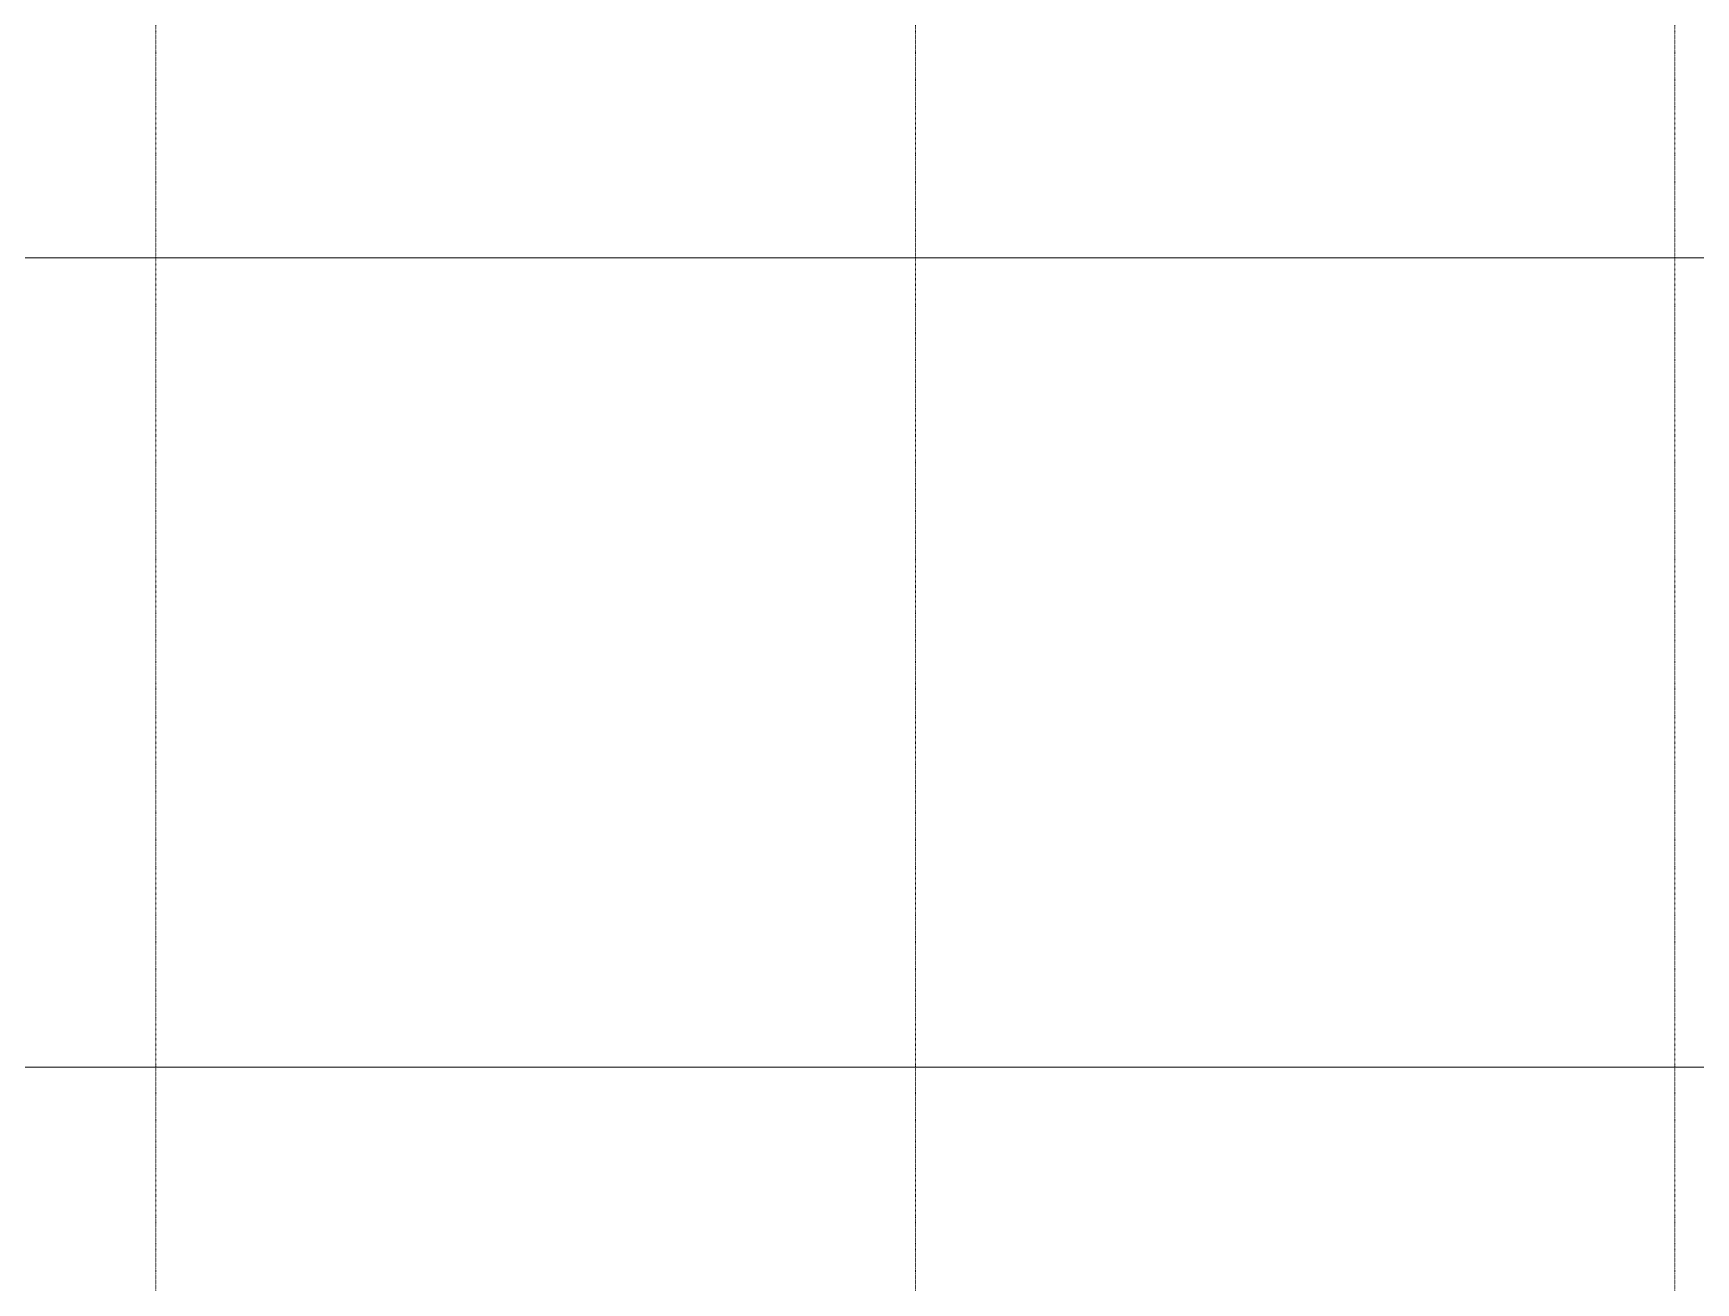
# Model space of a CAD drawing. Extents: x -212173 to 328152, y -560063 to 252500.
# Drawn here: x 47219 to 65608, y 104111 to 117928 of the extents above; entities that cross this region are included whole.
import ezdxf

# ---------------------------------------------------------------- set-up
doc = ezdxf.new("R2010")
doc.units = 0
doc.header["$LTSCALE"] = 15
doc.linetypes.add('H12PL1$0$JJP_三點線', pattern=[0.9, 0.3, -0.15, 0, -0.15, 0, -0.15, 0, -0.15])
for name, color, linetype in [('H12PL1$0$L10_14_SITE', 252, 'Continuous'), ('H12PL1$0$L10_14_SUGATA2', 252, 'Continuous'), ('H12PL1$0$S-GRID', 252, 'Continuous')]:
    doc.layers.add(name, color=color, linetype=linetype)

# ---------------------------------------------------------------- blocks, each defined once
blk = doc.blocks.new('H12PL1')
at = {"layer": 'H12PL1$0$L10_14_SITE', "lineweight": 0}
blk.add_line((18950, 106000), (250600, 106000), dxfattribs=at)
at = {"layer": 'H12PL1$0$L10_14_SUGATA2', "lineweight": 0, "flags": 128}
blk.add_lwpolyline([(134350, 106950), (90050, 106950), (90050, 114950), (88000, 114950), (88000, 108500), (84200, 108500), (84200, 114950), (34000, 114950), (34000, 108500), (30200, 108500), (30200, 114950), (9650, 114950), (9650, 113750), (9050, 113750), (9050, 121550), (750, 121550), (750, 120350), (150, 120350), (150, 126600)], dxfattribs=at)
at = {"layer": 'H12PL1$0$S-GRID', "linetype": 'H12PL1$0$JJP_三點線', "lineweight": 0}
for p, q in [((51600, 128250), (51600, -28000)), ((60000, 128250), (60000, -28000)), ((68400, 128250), (68400, -28000))]:
    blk.add_line(p, q, dxfattribs=at)

msp = doc.modelspace()

# ---------------------------------------------------------------- block references
msp.add_blockref('H12PL1', (-3024, 495))

doc.saveas('drawing.dxf')
